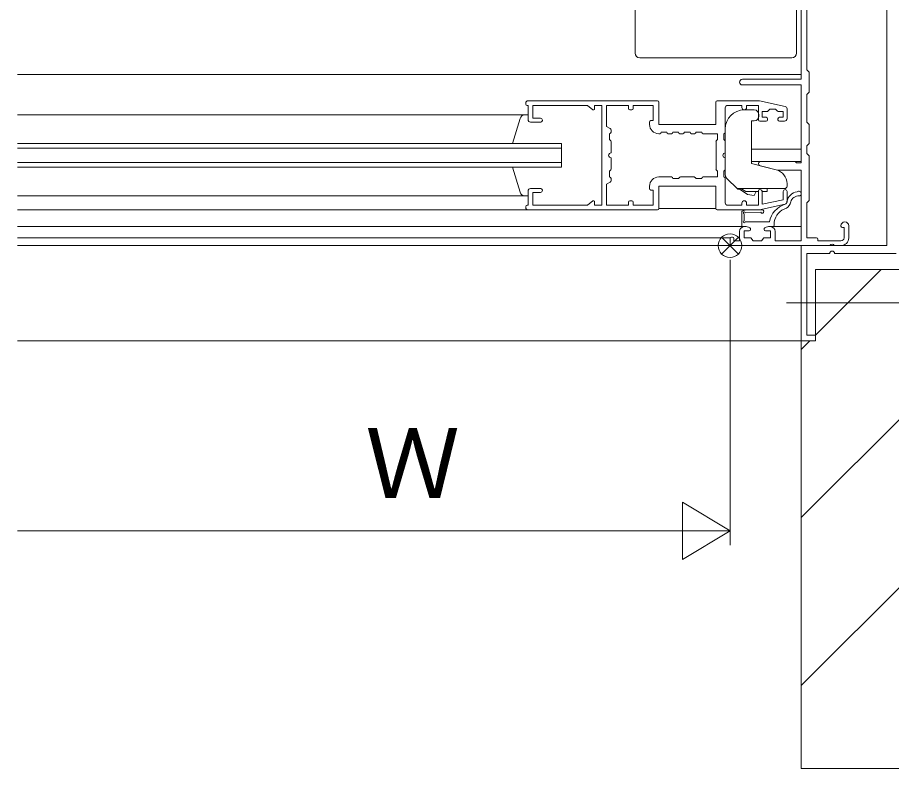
# Model space of a CAD drawing. Units: millimetres on the paper, enlarged 8 times, with parts at other scales. Extents: x -1558 to 1610, y -1130 to 1116.
# Drawn here: x 657.7 to 804.9, y 433.1 to 559.5 of the extents above; entities that cross this region are included whole.
import ezdxf
from ezdxf.enums import TextEntityAlignment as Align

# ---------------------------------------------------------------- set-up
doc = ezdxf.new("R2010")
doc.units = ezdxf.units.MM
doc.header["$LTSCALE"] = 8
doc.linetypes.add('CHAIN1', pattern=[8, 5, -1, 1, -1])
doc.layers.add('1-5', color=7, linetype='Continuous', lineweight=9)
doc.layers.add('1-9', color=7, linetype='Continuous', lineweight=9)
doc.styles.add('ＭＳ ゴシック', font='')
doc.styles.get('ＭＳ ゴシック').set_extended_font_data('MS Gothic')

msp = doc.modelspace()

# ---------------------------------------------------------------- linework, layer by layer
at = {"layer": '1-5'}
for p, q in [((789.712, 576.332), (789.712, 549.132)), ((790.672, 575.812), (790.672, 550.732)), ((804.111, 576.172), (804.111, 521.132)), ((761.712, 553.532), (761.712, 570.332)), ((788.911, 553.532), (788.911, 570.332)), ((788.112, 552.732), (762.511, 552.732)), ((790.97, 550.4), (790.672, 550.732)), ((657.711, 549.932), (789.712, 549.932)), ((789.712, 549.132), (779.792, 549.132)), ((791.031, 550.24), (791.031, 547.064)), ((789.712, 548.172), (779.792, 548.172)), ((789.712, 548.172), (789.712, 535.052)), ((790.97, 546.903), (790.672, 546.572)), ((790.672, 546.572), (790.672, 541.932)), ((743.312, 545.132), (743.312, 544.972)), ((743.711, 544.732), (743.552, 544.732)), ((765.471, 545.532), (743.711, 545.532)), ((743.711, 542.332), (743.711, 544.732)), ((753.711, 544.732), (744.512, 544.732)), ((744.512, 542.572), (744.512, 544.732)), ((754.585, 544.017), (753.711, 544.732)), ((754.911, 544.732), (754.911, 544.172)), ((756.112, 544.732), (754.911, 544.732)), ((756.112, 544.732), (756.112, 527.932)), ((760.591, 544.732), (756.911, 544.732)), ((756.911, 544.732), (756.911, 541.172)), ((760.591, 544.732), (760.591, 544.212)), ((761.392, 544.732), (761.392, 544.212)), ((765.712, 545.292), (765.712, 541.532)), ((775.311, 545.292), (775.311, 541.532)), ((782.34, 545.532), (775.552, 545.532)), ((779.711, 544.732), (777.311, 544.732)), ((779.711, 544.732), (779.711, 544.372)), ((782.512, 544.732), (780.512, 544.732)), ((780.512, 544.732), (780.512, 544.372)), ((782.512, 542.332), (782.512, 544.732)), ((786.996, 544.56), (782.679, 545.496)), ((761.151, 543.972), (760.831, 543.972)), ((776.912, 544.332), (776.912, 540.212)), ((781.792, 543.972), (780.112, 543.972)), ((782.591, 543.172), (782.591, 542.932)), ((783.152, 542.732), (783.152, 543.692)), ((783.932, 543.692), (783.152, 543.692)), ((784.432, 544.092), (784.102, 543.762)), ((785.392, 544.092), (784.432, 544.092)), ((785.392, 544.092), (785.721, 543.762)), ((787.311, 544.169), (787.311, 542.492)), ((743.711, 543.132), (657.711, 543.132)), ((741.084, 538.332), (742.362, 542.546)), ((743.133, 543.132), (743.711, 543.132)), ((744.111, 541.932), (745.872, 541.932)), ((745.791, 542.572), (744.512, 542.572)), ((746.111, 542.252), (746.111, 542.172)), ((764.152, 541.532), (764.152, 541.932)), ((764.751, 542.172), (764.391, 542.172)), ((781.311, 542.132), (781.311, 534.932)), ((781.792, 542.132), (781.311, 542.132)), ((783.792, 542.092), (782.752, 542.092)), ((783.792, 542.732), (783.152, 542.732)), ((784.031, 542.492), (784.031, 542.332)), ((785.792, 542.492), (785.792, 542.332)), ((786.671, 542.732), (786.032, 542.732)), ((786.911, 542.092), (786.032, 542.092)), ((790.672, 541.932), (790.97, 541.6)), ((757.543, 540.839), (756.911, 541.172)), ((757.671, 540.627), (757.671, 540.212)), ((765.712, 541.532), (775.311, 541.532)), ((776.912, 540.772), (776.912, 533.063)), ((791.031, 541.44), (791.031, 538.424)), ((757.431, 539.972), (757.431, 539.012)), ((757.431, 539.012), (757.601, 538.842)), ((765.712, 539.972), (765.871, 539.972)), ((766.111, 540.212), (767.071, 540.212)), ((767.312, 539.972), (767.832, 539.972)), ((768.072, 540.212), (769.031, 540.212)), ((769.271, 539.972), (769.791, 539.972)), ((770.031, 540.212), (770.991, 540.212)), ((771.232, 539.972), (771.752, 539.972)), ((771.991, 540.212), (772.951, 540.212)), ((773.191, 539.972), (775.591, 539.972)), ((775.591, 539.012), (775.422, 538.842)), ((775.591, 539.012), (775.591, 539.972)), ((776.671, 539.012), (776.671, 539.972)), ((776.671, 539.012), (776.841, 538.842)), ((657.711, 538.332), (749.311, 538.332)), ((657.711, 537.532), (749.311, 537.532)), ((749.311, 538.332), (749.311, 534.332)), ((757.671, 538.672), (757.671, 536.732)), ((775.352, 533.991), (775.352, 538.672)), ((776.912, 538.672), (776.912, 536.732)), ((781.311, 537.372), (789.712, 537.372)), ((790.97, 538.263), (790.672, 537.932)), ((790.672, 537.932), (790.672, 536.652)), ((757.671, 535.932), (757.671, 533.991)), ((776.912, 535.932), (776.912, 533.991)), ((790.97, 536.32), (790.672, 536.652)), ((791.031, 536.16), (791.031, 528.824)), ((657.711, 535.132), (749.311, 535.132)), ((781.311, 535.292), (789.712, 535.292)), ((781.311, 534.932), (785.492, 533.889)), ((782.784, 534.583), (785.712, 533.852)), ((788.572, 535.292), (782.871, 535.292)), ((788.742, 535.222), (788.911, 535.052)), ((788.911, 535.052), (789.712, 535.052)), ((657.711, 534.332), (749.311, 534.332)), ((742.362, 530.117), (741.099, 534.332)), ((757.601, 533.822), (757.431, 533.652)), ((757.431, 533.652), (757.431, 532.692)), ((775.422, 533.822), (775.591, 533.652)), ((775.591, 533.652), (775.591, 532.692)), ((776.841, 533.822), (776.671, 533.652)), ((776.671, 532.692), (776.671, 533.652)), ((789.712, 533.852), (785.712, 533.852)), ((789.712, 533.852), (789.712, 521.932)), ((757.543, 531.824), (756.911, 531.492)), ((756.911, 531.492), (756.911, 527.932)), ((757.671, 532.452), (757.671, 532.037)), ((765.712, 532.692), (767.832, 532.692)), ((768.072, 532.452), (769.031, 532.452)), ((769.031, 532.452), (769.201, 532.622)), ((769.371, 532.692), (771.652, 532.692)), ((773.191, 532.692), (775.591, 532.692)), ((776.912, 532.452), (776.912, 528.332)), ((777.146, 532.497), (779.032, 530.612)), ((787.311, 531.132), (787.311, 531.561)), ((743.711, 530.332), (743.711, 527.932)), ((745.872, 530.732), (744.111, 530.732)), ((744.512, 530.092), (744.512, 527.932)), ((745.791, 530.092), (744.512, 530.092)), ((746.111, 530.492), (746.111, 530.412)), ((764.152, 531.132), (764.152, 530.732)), ((764.751, 530.492), (764.391, 530.492)), ((764.751, 530.492), (764.751, 527.932)), ((765.712, 531.132), (775.311, 531.132)), ((765.712, 531.132), (765.712, 527.372)), ((775.311, 531.132), (775.311, 527.372)), ((778.911, 530.732), (786.911, 530.732)), ((779.399, 530.56), (779.032, 530.612)), ((780.656, 529.737), (779.399, 530.56)), ((780.351, 530.252), (779.552, 530.732)), ((780.351, 530.252), (782.512, 530.252)), ((782.096, 530.252), (781.805, 529.576)), ((782.512, 530.332), (782.512, 527.932)), ((783.143, 530.252), (783.951, 530.252)), ((783.152, 530.172), (783.152, 528.089)), ((783.951, 530.732), (783.951, 530.252)), ((786.671, 530.252), (786.671, 528.852)), ((787.311, 530.252), (787.311, 528.495)), ((743.711, 529.532), (657.711, 529.532)), ((743.711, 529.532), (743.133, 529.532)), ((754.585, 528.647), (753.711, 527.932)), ((754.911, 528.492), (754.911, 527.932)), ((760.591, 528.452), (760.591, 527.932)), ((761.151, 528.692), (760.831, 528.692)), ((761.392, 528.452), (761.392, 527.932)), ((781.805, 529.576), (780.656, 529.737)), ((786.671, 528.852), (783.152, 528.089)), ((790.672, 528.332), (790.97, 528.664)), ((657.711, 527.132), (759.551, 527.132)), ((759.712, 527.132), (719.311, 527.132)), ((743.312, 527.532), (743.312, 527.692)), ((743.711, 527.932), (743.552, 527.932)), ((743.711, 527.132), (765.471, 527.132)), ((753.711, 527.932), (744.512, 527.932)), ((756.112, 527.932), (754.911, 527.932)), ((756.911, 527.932), (760.591, 527.932)), ((761.392, 527.932), (764.751, 527.932)), ((775.311, 527.372), (765.712, 527.372)), ((775.552, 527.132), (782.34, 527.132)), ((777.311, 527.932), (779.711, 527.932)), ((779.711, 528.292), (779.711, 527.932)), ((780.476, 527.132), (783.12, 527.158)), ((780.512, 528.292), (780.512, 527.932)), ((780.512, 527.932), (782.512, 527.932)), ((786.996, 528.104), (782.679, 527.168)), ((790.672, 528.332), (790.672, 522.452)), ((779.711, 526.788), (779.711, 524.332)), ((780.112, 525.292), (780.112, 526.493)), ((780.271, 526.646), (782.883, 526.749)), ((657.711, 524.332), (780.112, 524.332)), ((779.711, 524.332), (780.434, 524.332)), ((780.112, 524.332), (780.434, 524.332)), ((780.271, 525.132), (782.312, 525.132)), ((780.806, 524.239), (781.063, 524.104)), ((784.353, 525.132), (782.312, 525.132)), ((783.816, 524.239), (783.56, 524.104)), ((784.19, 524.332), (784.511, 524.332)), ((784.19, 524.332), (784.911, 524.332)), ((784.511, 524.332), (789.712, 524.332)), ((785.152, 524.572), (785.152, 525.132)), ((796.391, 524.472), (796.391, 524.412)), ((796.912, 524.172), (796.631, 524.172)), ((796.912, 522.452), (796.912, 524.172)), ((797.711, 522.452), (797.711, 524.472)), ((778.112, 522.572), (777.951, 522.572)), ((779.311, 521.932), (779.311, 523.532)), ((780.952, 523.652), (780.112, 523.652)), ((783.672, 523.652), (784.511, 523.652)), ((784.511, 522.452), (784.511, 523.652)), ((785.311, 521.932), (785.311, 523.532)), ((657.711, 522.452), (777.743, 522.452)), ((657.711, 521.132), (778.112, 521.132)), ((777.711, 522.332), (777.711, 521.532)), ((794.545, 521.132), (778.112, 521.132)), ((778.351, 522.332), (778.351, 521.932)), ((779.311, 521.932), (778.351, 521.932)), ((781.191, 522.452), (781.592, 521.932)), ((783.031, 521.932), (781.592, 521.932)), ((783.031, 521.932), (783.431, 522.452)), ((783.431, 522.452), (784.511, 522.452)), ((789.712, 521.932), (785.311, 521.932)), ((789.712, 521.132), (804.111, 521.132)), ((790.672, 522.452), (792.271, 522.452)), ((792.511, 522.212), (792.511, 521.932)), ((792.511, 521.932), (796.391, 521.932)), ((796.391, 521.132), (795.278, 521.132)), ((790.672, 519.812), (790.672, 506.092)), ((790.672, 519.812), (794.511, 519.812)), ((795.312, 519.812), (805.711, 519.812)), ((657.711, 505.132), (789.712, 505.132)), ((790.672, 506.092), (792.111, 506.092)), ((792.111, 506.092), (792.111, 505.132))]:
    msp.add_line(p, q, dxfattribs=at)
at = {"layer": '1-5', "color": 6, "lineweight": 18}
for p, q in [((776.297, 522.546), (779.126, 519.718)), ((776.297, 519.718), (779.126, 522.546))]:
    msp.add_line(p, q, dxfattribs=at)
at = {"layer": '1-5', "color": 2, "lineweight": 18}
for p, q in [((792.111, 517.132), (809.711, 517.132)), ((792.111, 517.132), (792.111, 505.132)), ((792.111, 506.065), (803.178, 517.132)), ((789.712, 505.132), (792.111, 505.132)), ((789.712, 503.665), (791.178, 505.132)), ((789.712, 505.132), (789.712, 433.132)), ((789.712, 475.381), (809.711, 495.381)), ((789.712, 447.096), (809.711, 467.096)), ((789.712, 433.132), (809.711, 433.132))]:
    msp.add_line(p, q, dxfattribs=at)
at = {"layer": '1-5', "color": 2, "linetype": 'CHAIN1', "lineweight": 18}
msp.add_line((787.207, 511.532), (806.365, 511.532), dxfattribs=at)
at = {"layer": '1-5'}
for points in [[(764.751, 542.172), (764.751, 544.732), (761.392, 544.732)], [(786.671, 542.732), (786.671, 543.692), (785.891, 543.692)], [(771.822, 532.622), (771.991, 532.452), (772.951, 532.452)], [(781.191, 522.452), (780.112, 522.452), (780.112, 523.652)], [(789.712, 521.132), (789.712, 505.132), (792.111, 505.132)]]:
    msp.add_lwpolyline(points, dxfattribs=at)
at = {"layer": '1-5', "color": 6, "lineweight": 18}
msp.add_circle((777.711, 521.132), 2, dxfattribs=at)
at = {"layer": '1-5'}
for centre, radius, start, end in [((762.511, 553.532), 0.8, 180, 270), ((788.112, 553.532), 0.8, 270, 0), ((779.792, 548.652), 0.48, 90, 270), ((790.791, 550.24), 0.24, 0, 41.987), ((790.791, 547.064), 0.24, 318.01299, 0), ((743.711, 545.132), 0.4, 90, 180), ((743.552, 544.972), 0.24, 180, 270), ((765.471, 545.292), 0.24, 0, 90), ((775.552, 545.292), 0.24, 90, 180), ((777.311, 544.332), 0.4, 90, 180), ((782.34, 543.932), 1.6, 77.77498, 89.99998), ((754.711, 544.172), 0.2, 230.702, 0), ((760.831, 544.212), 0.24, 180, 270), ((761.151, 544.212), 0.24, 270, 0), ((780.112, 540.772), 3.2, 90, 180), ((780.112, 544.372), 0.4, 180, 0), ((781.792, 543.172), 0.8, 0, 90), ((783.932, 543.932), 0.24, 270, 315), ((785.891, 543.932), 0.24, 225, 270), ((786.911, 544.169), 0.4, 0, 77.77498), ((743.133, 542.332), 0.8, 90, 164.45299), ((744.111, 542.332), 0.4, 180, 270), ((745.791, 542.252), 0.32, 0, 90), ((745.872, 542.172), 0.24, 270, 0), ((764.391, 541.932), 0.24, 90, 180), ((781.792, 542.932), 0.8, 270, 0), ((782.752, 542.332), 0.24, 180, 270), ((783.792, 542.492), 0.24, 0, 90), ((783.792, 542.332), 0.24, 270, 0), ((786.032, 542.492), 0.24, 90, 180), ((786.032, 542.332), 0.24, 180, 270), ((786.911, 542.492), 0.4, 270, 0), ((757.431, 540.627), 0.24, 0, 62.241), ((765.712, 541.532), 1.56, 180, 270), ((790.791, 541.44), 0.24, 0, 41.987), ((757.431, 540.212), 0.24, 270, 0), ((757.431, 538.672), 0.24, 0, 45), ((765.871, 540.212), 0.24, 270, 0), ((767.312, 540.212), 0.24, 180, 270), ((767.832, 540.212), 0.24, 270, 0), ((769.271, 540.212), 0.24, 180, 270), ((769.791, 540.212), 0.24, 270, 0), ((771.232, 540.212), 0.24, 180, 270), ((771.752, 540.212), 0.24, 270, 0), ((773.191, 540.212), 0.24, 180, 270), ((775.591, 538.672), 0.24, 135, 180), ((776.671, 540.212), 0.24, 270, 0), ((776.671, 538.672), 0.24, 0, 45), ((790.791, 538.424), 0.24, 318.01299, 0), ((757.671, 536.332), 0.4, 90, 270), ((776.912, 536.332), 0.4, 90, 270), ((790.791, 536.16), 0.24, 0, 41.987), ((782.871, 534.932), 0.36, 90, 255.98399), ((788.572, 535.052), 0.24, 45, 90), ((757.431, 533.991), 0.24, 315, 0), ((775.591, 533.991), 0.24, 180, 225), ((776.671, 533.991), 0.24, 315, 0), ((777.711, 533.063), 0.8, 180, 225), ((784.911, 531.561), 2.4, 0, 76), ((757.431, 532.452), 0.24, 0, 90), ((757.431, 532.037), 0.24, 297.75899, 0), ((765.712, 531.132), 1.56, 90, 180), ((767.832, 532.452), 0.24, 0, 90), ((769.371, 532.452), 0.24, 90, 135), ((771.652, 532.452), 0.24, 45, 90), ((773.191, 532.452), 0.24, 90, 180), ((776.671, 532.452), 0.24, 0, 90), ((743.133, 530.332), 0.8, 195.547, 270), ((744.111, 530.332), 0.4, 90, 180), ((745.791, 530.412), 0.32, 270, 0), ((745.872, 530.492), 0.24, 0, 90), ((764.391, 530.732), 0.24, 180, 270), ((782.752, 530.332), 0.24, 90, 180), ((782.752, 530.172), 0.4, 0, 90), ((786.991, 530.252), 0.32, 0, 180), ((786.911, 531.132), 0.4, 270, 0), ((789.202, 528.268), 1.913, 95.09999, 171.92299), ((789.313, 529.89), 0.4, 279.54799, 134.745), ((754.711, 528.492), 0.2, 0, 129.29797), ((760.831, 528.452), 0.24, 90, 180), ((761.151, 528.452), 0.24, 0, 90), ((780.112, 528.292), 0.4, 0, 180), ((786.911, 528.495), 0.4, 282.22499, 0), ((786.914, 528.491), 0.396, 282.03099, 6.644), ((786.544, 528.696), 1.417, 297.61499, 351.16599), ((789.248, 528.16), 1.342, 84.38799, 166.27399), ((790.791, 528.824), 0.24, 318.01299, 0), ((743.711, 527.532), 0.4, 180, 270), ((743.552, 527.692), 0.24, 90, 180), ((765.471, 527.372), 0.24, 270, 0), ((775.552, 527.372), 0.24, 180, 270), ((777.311, 528.332), 0.4, 180, 270), ((780.437, 526.014), 1.119, 87.96599, 126.13699), ((782.34, 528.732), 1.6, 270, 282.22499), ((783.131, 526.879), 0.28, 207.63199, 92.25499), ((788.104, 524.456), 3.812, 106.89499, 169.793), ((788.052, 524.621), 2.945, 106.79099, 170.00299), ((779.872, 526.788), 0.16, 126.13698, 180), ((780.115, 526.648), 0.156, 359.16899, 268.42099), ((780.112, 523.532), 0.8, 90, 180), ((780.112, 525.132), 0.16, 90, 0), ((780.434, 523.532), 0.8, 62.20299, 90), ((780.952, 523.892), 0.24, 270, 62.20299), ((783.672, 523.892), 0.24, 117.797, 270), ((784.19, 523.532), 0.8, 90, 117.797), ((784.511, 523.532), 0.8, 0, 90), ((784.911, 524.572), 0.24, 270, 0), ((796.631, 524.412), 0.24, 180, 270), ((797.052, 524.472), 0.66, 0, 180), ((777.951, 522.332), 0.24, 90, 180), ((778.112, 522.332), 0.24, 0, 90), ((778.112, 521.532), 0.4, 180, 270), ((792.271, 522.212), 0.24, 0, 90), ((794.912, 520.972), 0.4, 23.57799, 156.422), ((796.391, 522.452), 1.32, 270, 0), ((796.391, 522.452), 0.52, 270, 0), ((794.912, 519.812), 0.4, 0, 180)]:
    msp.add_arc(centre, radius, start, end, dxfattribs=at)
at = {"layer": '1-9'}
for p, q in [((777.711, 518.732), (777.711, 470.732)), ((769.711, 477.932), (769.711, 468.332)), ((777.711, 473.132), (769.711, 477.932)), ((777.711, 473.132), (657.711, 473.132)), ((777.711, 473.132), (769.711, 468.332))]:
    msp.add_line(p, q, dxfattribs=at)

# ---------------------------------------------------------------- texts
at = {"layer": '1-9', "style": 'ＭＳ ゴシック'}
msp.add_text('Ｗ', height=11.73, dxfattribs=at).set_placement((716.265, 475.148), align=Align.BOTTOM_LEFT)

doc.saveas('drawing.dxf')
